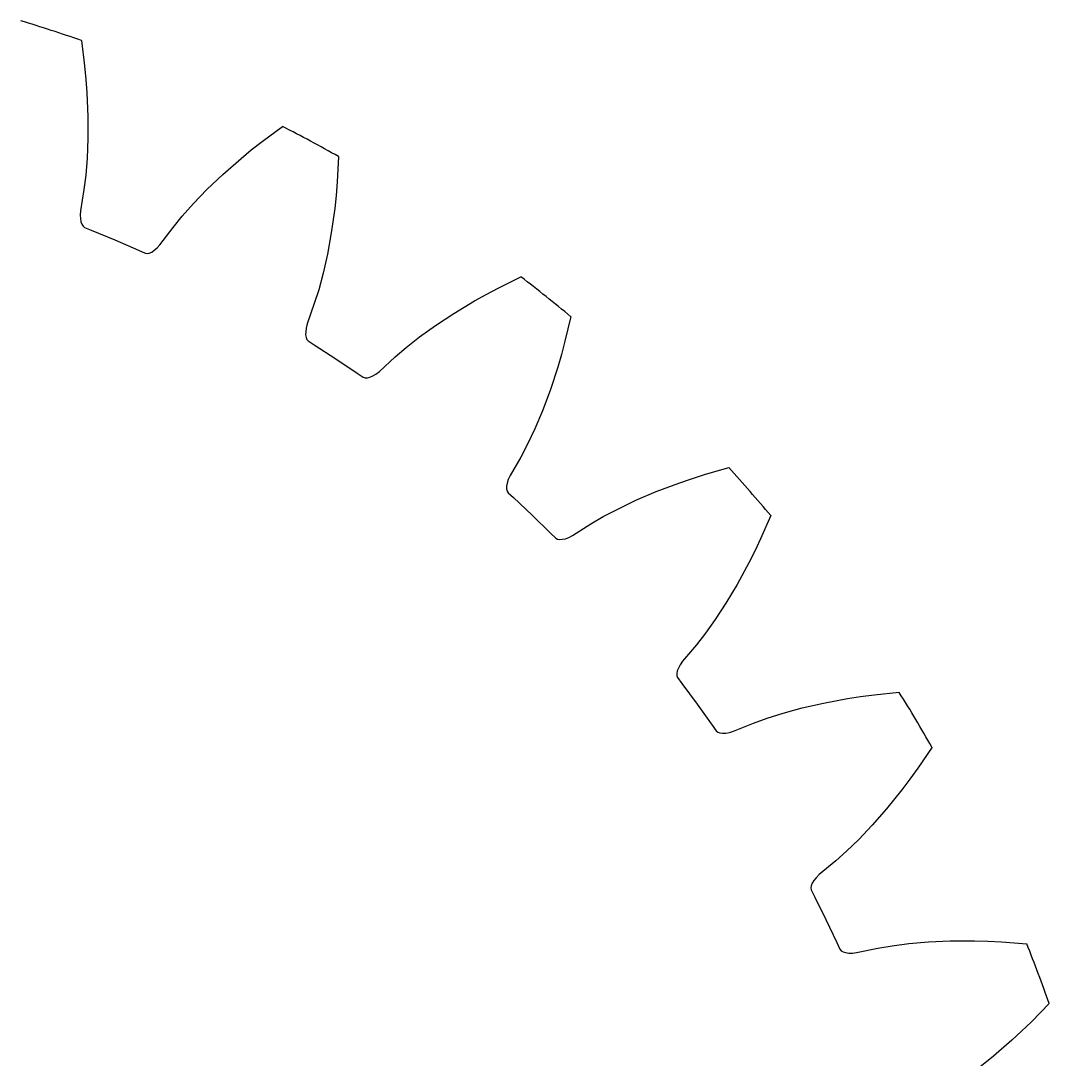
# Model space of a CAD drawing. Extents: x -19.5 to 29.1, y -19.6 to 19.6.
# Drawn here: x 5.67 to 18.46, y 5.81 to 18.73 of the extents above; entities that cross this region are included whole.
import ezdxf

# ---------------------------------------------------------------- set-up
doc = ezdxf.new("R2010")
doc.units = 0

msp = doc.modelspace()

# ---------------------------------------------------------------- linework, layer by layer
at = {"layer": 'layer1'}
for p, q in [((6.423, 18.483), (6.462, 18.17)), ((6.462, 18.17), (6.478, 18)), ((6.478, 18), (6.49, 17.837)), ((6.49, 17.837), (6.503, 17.534)), ((6.503, 17.534), (6.503, 17.262)), ((8.668, 17.227), (8.921, 17.415)), ((6.503, 17.262), (6.493, 17.02)), ((8.534, 17.122), (8.668, 17.227)), ((8.408, 17.017), (8.534, 17.122)), ((6.493, 17.02), (6.475, 16.809)), ((8.18, 16.817), (8.408, 17.017)), ((9.62, 17.039), (9.602, 16.724)), ((6.475, 16.809), (6.453, 16.63)), ((7.983, 16.629), (8.18, 16.817)), ((9.602, 16.724), (9.588, 16.555)), ((6.453, 16.63), (6.409, 16.365)), ((7.815, 16.455), (7.983, 16.629)), ((9.588, 16.555), (9.571, 16.392)), ((7.675, 16.296), (7.815, 16.455)), ((6.409, 16.365), (6.407, 16.312)), ((6.407, 16.312), (6.409, 16.267)), ((7.561, 16.156), (7.675, 16.296)), ((9.571, 16.392), (9.529, 16.091)), ((6.409, 16.267), (6.416, 16.228)), ((6.416, 16.228), (6.427, 16.197)), ((6.427, 16.197), (6.442, 16.174)), ((6.442, 16.174), (6.461, 16.159)), ((6.461, 16.159), (6.544, 16.125)), ((7.399, 15.942), (7.561, 16.156)), ((6.544, 16.125), (6.839, 16.002)), ((9.529, 16.091), (9.481, 15.824)), ((6.839, 16.002), (7.132, 15.873)), ((7.328, 15.874), (7.363, 15.904)), ((7.363, 15.904), (7.399, 15.942)), ((7.132, 15.873), (7.215, 15.837)), ((7.215, 15.837), (7.239, 15.834)), ((7.239, 15.834), (7.266, 15.839)), ((7.266, 15.839), (7.296, 15.852)), ((7.296, 15.852), (7.328, 15.874)), ((9.481, 15.824), (9.427, 15.587)), ((9.427, 15.587), (9.373, 15.383)), ((11.605, 15.403), (11.887, 15.543)), ((9.373, 15.383), (9.318, 15.21)), ((11.454, 15.323), (11.605, 15.403)), ((11.311, 15.243), (11.454, 15.323)), ((9.318, 15.21), (9.228, 14.958)), ((11.051, 15.086), (11.311, 15.243)), ((10.824, 14.937), (11.051, 15.086)), ((12.508, 15.048), (12.434, 14.741)), ((9.211, 14.861), (9.21, 14.822)), ((9.216, 14.906), (9.211, 14.861)), ((9.228, 14.958), (9.216, 14.906)), ((10.627, 14.795), (10.824, 14.937)), ((9.21, 14.822), (9.216, 14.79)), ((9.216, 14.79), (9.226, 14.764)), ((9.226, 14.764), (9.242, 14.746)), ((9.242, 14.746), (9.318, 14.697)), ((10.461, 14.664), (10.627, 14.795)), ((12.434, 14.741), (12.39, 14.577)), ((9.318, 14.697), (9.587, 14.523)), ((10.324, 14.547), (10.461, 14.664)), ((9.587, 14.523), (9.852, 14.345)), ((10.127, 14.365), (10.324, 14.547)), ((12.39, 14.577), (12.344, 14.419)), ((9.852, 14.345), (9.927, 14.294)), ((10.084, 14.333), (10.127, 14.365)), ((12.344, 14.419), (12.249, 14.131)), ((9.927, 14.294), (9.95, 14.287)), ((9.95, 14.287), (9.977, 14.287)), ((9.977, 14.287), (10.009, 14.295)), ((10.009, 14.295), (10.045, 14.31)), ((10.045, 14.31), (10.084, 14.333)), ((12.249, 14.131), (12.154, 13.876)), ((12.154, 13.876), (12.059, 13.653)), ((12.059, 13.653), (11.969, 13.462)), ((11.969, 13.462), (11.885, 13.302)), ((11.885, 13.302), (11.751, 13.07)), ((11.751, 13.07), (11.73, 13.021)), ((14.006, 13.031), (14.168, 13.083)), ((14.168, 13.083), (14.472, 13.17)), ((11.709, 12.939), (11.708, 12.906)), ((11.716, 12.977), (11.709, 12.939)), ((11.73, 13.021), (11.716, 12.977)), ((13.567, 12.871), (13.851, 12.978)), ((13.851, 12.978), (14.006, 13.031)), ((11.708, 12.906), (11.714, 12.879)), ((11.714, 12.879), (11.727, 12.858)), ((11.727, 12.858), (11.793, 12.797)), ((11.793, 12.797), (12.026, 12.578)), ((13.317, 12.764), (13.567, 12.871)), ((12.911, 12.561), (13.098, 12.659)), ((13.098, 12.659), (13.317, 12.764)), ((12.026, 12.578), (12.255, 12.355)), ((12.755, 12.469), (12.911, 12.561)), ((14.994, 12.573), (14.867, 12.284)), ((12.529, 12.325), (12.755, 12.469)), ((12.255, 12.355), (12.319, 12.292)), ((12.319, 12.292), (12.341, 12.28)), ((12.341, 12.28), (12.368, 12.276)), ((12.368, 12.276), (12.401, 12.278)), ((12.401, 12.278), (12.439, 12.286)), ((12.439, 12.286), (12.482, 12.302)), ((12.482, 12.302), (12.529, 12.325)), ((14.867, 12.284), (14.793, 12.13)), ((14.793, 12.13), (14.72, 11.984)), ((14.72, 11.984), (14.575, 11.717)), ((14.575, 11.717), (14.436, 11.483)), ((14.436, 11.483), (14.303, 11.28)), ((14.303, 11.28), (14.18, 11.109)), ((14.18, 11.109), (14.069, 10.966)), ((14.069, 10.966), (13.896, 10.761)), ((13.896, 10.761), (13.866, 10.717)), ((13.831, 10.641), (13.825, 10.608)), ((13.825, 10.608), (13.826, 10.581)), ((13.845, 10.677), (13.831, 10.641)), ((13.866, 10.717), (13.845, 10.677)), ((13.826, 10.581), (13.834, 10.558)), ((13.834, 10.558), (13.888, 10.486)), ((13.888, 10.486), (14.079, 10.229)), ((16.108, 10.321), (16.277, 10.343)), ((16.277, 10.343), (16.591, 10.375)), ((14.079, 10.229), (14.264, 9.968)), ((15.382, 10.181), (15.647, 10.241)), ((15.647, 10.241), (15.946, 10.296)), ((15.946, 10.296), (16.108, 10.321)), ((14.947, 10.053), (15.148, 10.117)), ((15.148, 10.117), (15.382, 10.181)), ((14.264, 9.968), (14.316, 9.894)), ((14.529, 9.89), (14.777, 9.991)), ((14.777, 9.991), (14.947, 10.053)), ((14.316, 9.894), (14.335, 9.88)), ((14.335, 9.88), (14.361, 9.87)), ((14.361, 9.87), (14.394, 9.866)), ((14.394, 9.866), (14.433, 9.868)), ((14.433, 9.868), (14.478, 9.876)), ((14.478, 9.876), (14.529, 9.89)), ((16.998, 9.693), (16.821, 9.432)), ((16.821, 9.432), (16.721, 9.294)), ((16.721, 9.294), (16.623, 9.163)), ((16.623, 9.163), (16.433, 8.926)), ((16.433, 8.926), (16.255, 8.721)), ((16.255, 8.721), (16.087, 8.545)), ((16.087, 8.545), (15.936, 8.398)), ((15.936, 8.398), (15.801, 8.278)), ((15.801, 8.278), (15.594, 8.107)), ((15.529, 8.033), (15.509, 8)), ((15.557, 8.069), (15.529, 8.033)), ((15.594, 8.107), (15.557, 8.069)), ((15.497, 7.969), (15.493, 7.942)), ((15.493, 7.942), (15.497, 7.918)), ((15.509, 8), (15.497, 7.969)), ((15.497, 7.918), (15.537, 7.837)), ((15.537, 7.837), (15.679, 7.55)), ((15.679, 7.55), (15.815, 7.261)), ((15.815, 7.261), (15.853, 7.179)), ((16.502, 7.223), (16.711, 7.25)), ((16.711, 7.25), (16.953, 7.271)), ((16.953, 7.271), (17.224, 7.283)), ((17.224, 7.283), (17.528, 7.284)), ((17.528, 7.284), (17.692, 7.279)), ((17.692, 7.279), (17.862, 7.27)), ((17.862, 7.27), (18.177, 7.246)), ((15.853, 7.179), (15.869, 7.161)), ((15.869, 7.161), (15.893, 7.147)), ((15.893, 7.147), (15.924, 7.137)), ((15.924, 7.137), (15.963, 7.132)), ((15.963, 7.132), (16.008, 7.132)), ((16.008, 7.132), (16.061, 7.137)), ((16.061, 7.137), (16.324, 7.192)), ((16.324, 7.192), (16.502, 7.223)), ((18.455, 6.503), (18.235, 6.277)), ((18.235, 6.277), (18.112, 6.159)), ((18.112, 6.159), (17.992, 6.047)), ((17.992, 6.047), (17.763, 5.848)), ((17.763, 5.848), (17.551, 5.679))]:
    msp.add_line(p, q, dxfattribs=at)
for start, end in [(70.838, 73.162), (60.5523, 62.8763), (50.2666, 52.5906), (39.9809, 42.3048), (29.6952, 32.0191), (19.4094, 21.7334)]:
    msp.add_arc((0, 0), 19.567, start, end, dxfattribs=at)
at = {"layer": 'layer3'}
for p, q in [((6.423, 18.483), (6.462, 18.17)), ((6.462, 18.17), (6.478, 18)), ((6.478, 18), (6.49, 17.837)), ((6.49, 17.837), (6.503, 17.534)), ((6.503, 17.534), (6.503, 17.262)), ((8.668, 17.227), (8.921, 17.415)), ((6.503, 17.262), (6.493, 17.02)), ((8.534, 17.122), (8.668, 17.227)), ((8.408, 17.017), (8.534, 17.122)), ((6.493, 17.02), (6.475, 16.809)), ((8.18, 16.817), (8.408, 17.017)), ((9.62, 17.039), (9.602, 16.724)), ((6.475, 16.809), (6.453, 16.63)), ((7.983, 16.629), (8.18, 16.817)), ((9.602, 16.724), (9.588, 16.555)), ((6.453, 16.63), (6.409, 16.365)), ((7.815, 16.455), (7.983, 16.629)), ((9.588, 16.555), (9.571, 16.392)), ((7.675, 16.296), (7.815, 16.455)), ((6.409, 16.365), (6.407, 16.312)), ((6.407, 16.312), (6.409, 16.267)), ((7.561, 16.156), (7.675, 16.296)), ((9.571, 16.392), (9.529, 16.091)), ((6.409, 16.267), (6.416, 16.228)), ((6.416, 16.228), (6.427, 16.197)), ((6.427, 16.197), (6.442, 16.174)), ((6.442, 16.174), (6.461, 16.159)), ((6.461, 16.159), (6.544, 16.125)), ((7.399, 15.942), (7.561, 16.156)), ((6.544, 16.125), (6.839, 16.002)), ((9.529, 16.091), (9.481, 15.824)), ((6.839, 16.002), (7.132, 15.873)), ((7.328, 15.874), (7.363, 15.904)), ((7.363, 15.904), (7.399, 15.942)), ((7.132, 15.873), (7.215, 15.837)), ((7.215, 15.837), (7.239, 15.834)), ((7.239, 15.834), (7.266, 15.839)), ((7.266, 15.839), (7.296, 15.852)), ((7.296, 15.852), (7.328, 15.874)), ((9.481, 15.824), (9.427, 15.587)), ((9.427, 15.587), (9.373, 15.383)), ((11.605, 15.403), (11.887, 15.543)), ((9.373, 15.383), (9.318, 15.21)), ((11.454, 15.323), (11.605, 15.403)), ((11.311, 15.243), (11.454, 15.323)), ((9.318, 15.21), (9.228, 14.958)), ((11.051, 15.086), (11.311, 15.243)), ((10.824, 14.937), (11.051, 15.086)), ((12.508, 15.048), (12.434, 14.741)), ((9.211, 14.861), (9.21, 14.822)), ((9.216, 14.906), (9.211, 14.861)), ((9.228, 14.958), (9.216, 14.906)), ((10.627, 14.795), (10.824, 14.937)), ((9.21, 14.822), (9.216, 14.79)), ((9.216, 14.79), (9.226, 14.764)), ((9.226, 14.764), (9.242, 14.746)), ((9.242, 14.746), (9.318, 14.697)), ((10.461, 14.664), (10.627, 14.795)), ((12.434, 14.741), (12.39, 14.577)), ((9.318, 14.697), (9.587, 14.523)), ((10.324, 14.547), (10.461, 14.664)), ((9.587, 14.523), (9.852, 14.345)), ((10.127, 14.365), (10.324, 14.547)), ((12.39, 14.577), (12.344, 14.419)), ((9.852, 14.345), (9.927, 14.294)), ((10.084, 14.333), (10.127, 14.365)), ((12.344, 14.419), (12.249, 14.131)), ((9.927, 14.294), (9.95, 14.287)), ((9.95, 14.287), (9.977, 14.287)), ((9.977, 14.287), (10.009, 14.295)), ((10.009, 14.295), (10.045, 14.31)), ((10.045, 14.31), (10.084, 14.333)), ((12.249, 14.131), (12.154, 13.876)), ((12.154, 13.876), (12.059, 13.653)), ((12.059, 13.653), (11.969, 13.462)), ((11.969, 13.462), (11.885, 13.302)), ((11.885, 13.302), (11.751, 13.07)), ((11.751, 13.07), (11.73, 13.021)), ((14.006, 13.031), (14.168, 13.083)), ((14.168, 13.083), (14.472, 13.17)), ((11.709, 12.939), (11.708, 12.906)), ((11.716, 12.977), (11.709, 12.939)), ((11.73, 13.021), (11.716, 12.977)), ((13.567, 12.871), (13.851, 12.978)), ((13.851, 12.978), (14.006, 13.031)), ((11.708, 12.906), (11.714, 12.879)), ((11.714, 12.879), (11.727, 12.858)), ((11.727, 12.858), (11.793, 12.797)), ((11.793, 12.797), (12.026, 12.578)), ((13.317, 12.764), (13.567, 12.871)), ((12.911, 12.561), (13.098, 12.659)), ((13.098, 12.659), (13.317, 12.764)), ((12.026, 12.578), (12.255, 12.355)), ((12.755, 12.469), (12.911, 12.561)), ((14.994, 12.573), (14.867, 12.284)), ((12.529, 12.325), (12.755, 12.469)), ((12.255, 12.355), (12.319, 12.292)), ((12.319, 12.292), (12.341, 12.28)), ((12.341, 12.28), (12.368, 12.276)), ((12.368, 12.276), (12.401, 12.278)), ((12.401, 12.278), (12.439, 12.286)), ((12.439, 12.286), (12.482, 12.302)), ((12.482, 12.302), (12.529, 12.325)), ((14.867, 12.284), (14.793, 12.13)), ((14.793, 12.13), (14.72, 11.984)), ((14.72, 11.984), (14.575, 11.717)), ((14.575, 11.717), (14.436, 11.483)), ((14.436, 11.483), (14.303, 11.28)), ((14.303, 11.28), (14.18, 11.109)), ((14.18, 11.109), (14.069, 10.966)), ((14.069, 10.966), (13.896, 10.761)), ((13.896, 10.761), (13.866, 10.717)), ((13.831, 10.641), (13.825, 10.608)), ((13.825, 10.608), (13.826, 10.581)), ((13.845, 10.677), (13.831, 10.641)), ((13.866, 10.717), (13.845, 10.677)), ((13.826, 10.581), (13.834, 10.558)), ((13.834, 10.558), (13.888, 10.486)), ((13.888, 10.486), (14.079, 10.229)), ((16.108, 10.321), (16.277, 10.343)), ((16.277, 10.343), (16.591, 10.375)), ((14.079, 10.229), (14.264, 9.968)), ((15.382, 10.181), (15.647, 10.241)), ((15.647, 10.241), (15.946, 10.296)), ((15.946, 10.296), (16.108, 10.321)), ((14.947, 10.053), (15.148, 10.117)), ((15.148, 10.117), (15.382, 10.181)), ((14.264, 9.968), (14.316, 9.894)), ((14.529, 9.89), (14.777, 9.991)), ((14.777, 9.991), (14.947, 10.053)), ((14.316, 9.894), (14.335, 9.88)), ((14.335, 9.88), (14.361, 9.87)), ((14.361, 9.87), (14.394, 9.866)), ((14.394, 9.866), (14.433, 9.868)), ((14.433, 9.868), (14.478, 9.876)), ((14.478, 9.876), (14.529, 9.89)), ((16.998, 9.693), (16.821, 9.432)), ((16.821, 9.432), (16.721, 9.294)), ((16.721, 9.294), (16.623, 9.163)), ((16.623, 9.163), (16.433, 8.926)), ((16.433, 8.926), (16.255, 8.721)), ((16.255, 8.721), (16.087, 8.545)), ((16.087, 8.545), (15.936, 8.398)), ((15.936, 8.398), (15.801, 8.278)), ((15.801, 8.278), (15.594, 8.107)), ((15.529, 8.033), (15.509, 8)), ((15.557, 8.069), (15.529, 8.033)), ((15.594, 8.107), (15.557, 8.069)), ((15.497, 7.969), (15.493, 7.942)), ((15.493, 7.942), (15.497, 7.918)), ((15.509, 8), (15.497, 7.969)), ((15.497, 7.918), (15.537, 7.837)), ((15.537, 7.837), (15.679, 7.55)), ((15.679, 7.55), (15.815, 7.261)), ((15.815, 7.261), (15.853, 7.179)), ((16.502, 7.223), (16.711, 7.25)), ((16.711, 7.25), (16.953, 7.271)), ((16.953, 7.271), (17.224, 7.283)), ((17.224, 7.283), (17.528, 7.284)), ((17.528, 7.284), (17.692, 7.279)), ((17.692, 7.279), (17.862, 7.27)), ((17.862, 7.27), (18.177, 7.246)), ((15.853, 7.179), (15.869, 7.161)), ((15.869, 7.161), (15.893, 7.147)), ((15.893, 7.147), (15.924, 7.137)), ((15.924, 7.137), (15.963, 7.132)), ((15.963, 7.132), (16.008, 7.132)), ((16.008, 7.132), (16.061, 7.137)), ((16.061, 7.137), (16.324, 7.192)), ((16.324, 7.192), (16.502, 7.223)), ((18.455, 6.503), (18.235, 6.277)), ((18.235, 6.277), (18.112, 6.159)), ((18.112, 6.159), (17.992, 6.047)), ((17.992, 6.047), (17.763, 5.848)), ((17.763, 5.848), (17.551, 5.679))]:
    msp.add_line(p, q, dxfattribs=at)
for start, end in [(70.838, 73.162), (60.5523, 62.8763), (50.2666, 52.5906), (39.9809, 42.3048), (29.6952, 32.0191), (19.4094, 21.7334)]:
    msp.add_arc((0, 0), 19.567, start, end, dxfattribs=at)

doc.saveas('drawing.dxf')
